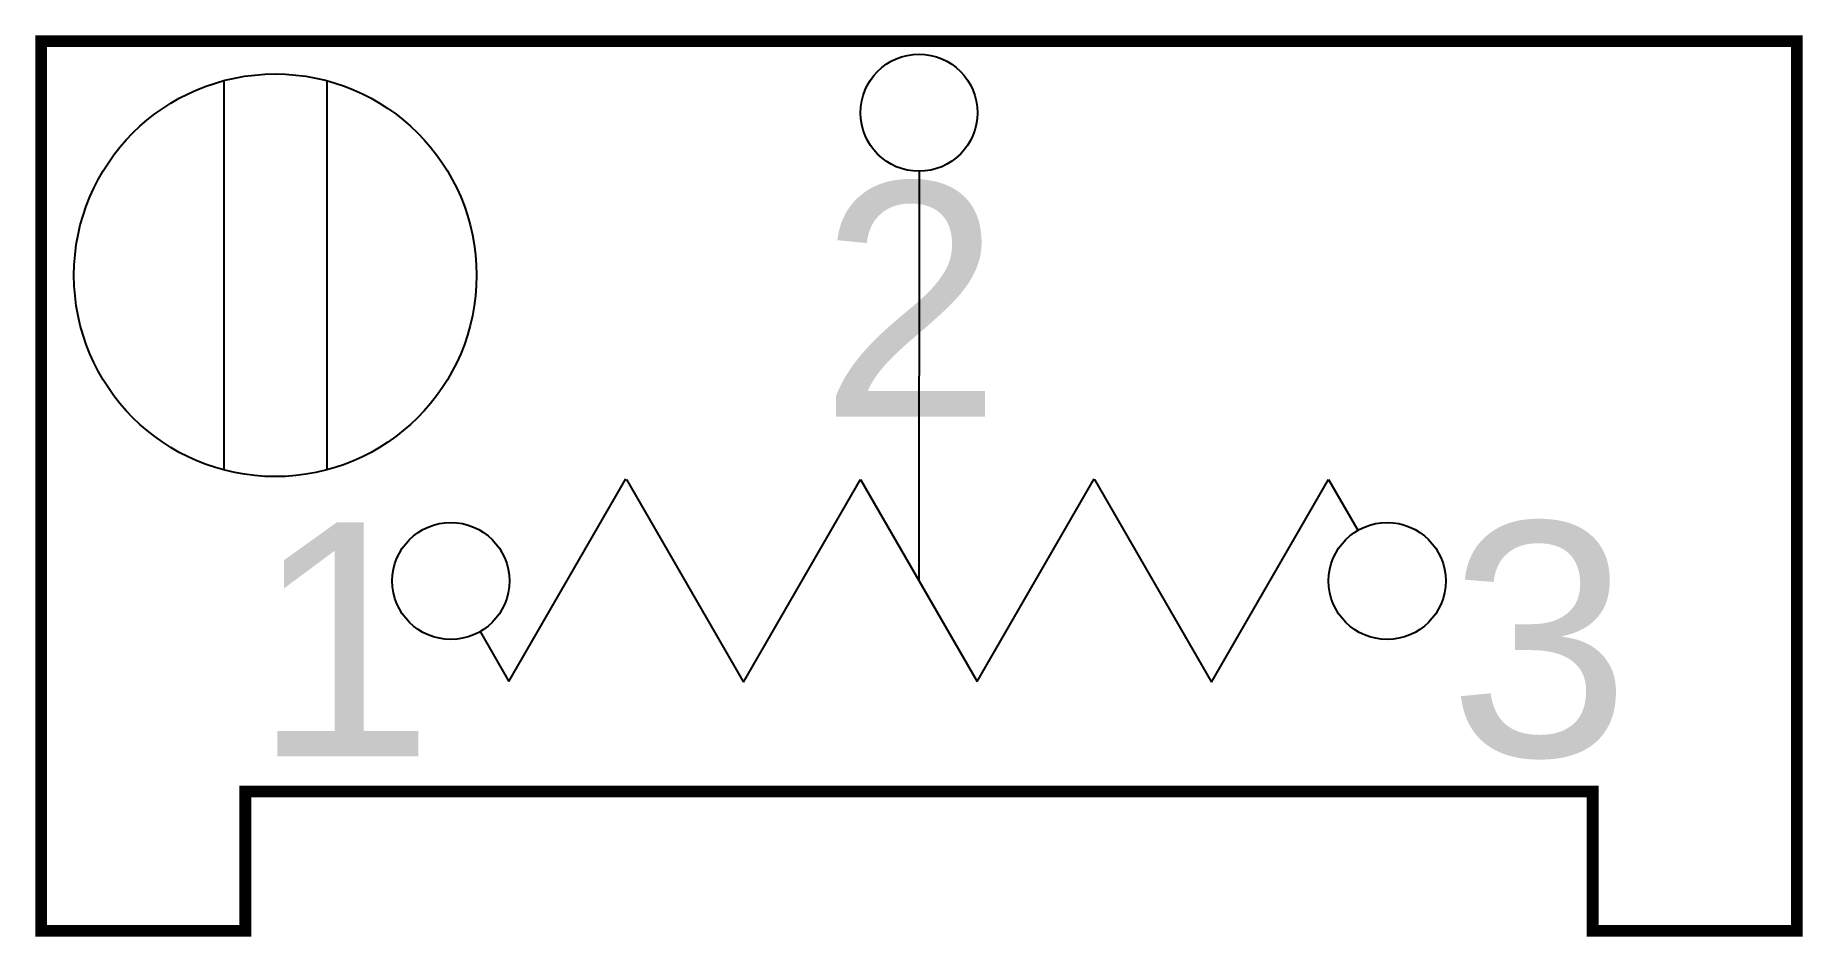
# Model space of a CAD drawing. Header units: inches. Extents: x -0.089 to 0.289, y -0.096 to 0.096.
import ezdxf
from ezdxf.enums import TextEntityAlignment as Align

# ---------------------------------------------------------------- set-up
doc = ezdxf.new("R2010")
doc.units = ezdxf.units.IN
doc.header["$MEASUREMENT"] = 0
doc.styles.get("Standard").update_dxf_attribs({"font": 'arial.ttf'})

msp = doc.modelspace()

# ---------------------------------------------------------------- wipeouts: each hides what was drawn before it
msp.add_wipeout([(-0.0875, -0.095), (-0.0875, 0.095), (0.2875, 0.095), (0.2875, -0.095), (0.2439, -0.095), (0.2439, -0.06528), (-0.0439, -0.06528), (-0.0439, -0.095)])

# ---------------------------------------------------------------- next in the draw order: linework, layer by layer
for p, q in [((-0.0485, 0.08657), (-0.0485, 0.00343)), ((-0.0265, 0.08657), (-0.0265, 0.00343)), ((0.1, 0.06722), (0.09995, -0.0202)), ((0.01241, -0.04176), (0.03741, 0.00154)), ((0.0375, 0.00137), (0.0625, -0.04193)), ((0.0625, -0.04193), (0.0875, 0.00137)), ((0.0875, 0.00137), (0.11241, -0.04176)), ((0.11241, -0.04176), (0.13741, 0.00154)), ((0.1375, 0.00137), (0.1625, -0.04193)), ((0.1625, -0.04193), (0.1875, 0.00137)), ((0.1875, 0.00137), (0.19375, -0.00945)), ((0.00625, -0.0311), (0.01241, -0.04176))]:
    msp.add_line(p, q)
at = {"const_width": 0.0025}
msp.add_lwpolyline([(-0.0875, -0.095), (-0.0875, 0.095), (0.2875, 0.095), (0.2875, -0.095), (0.2439, -0.095), (0.2439, -0.06528), (-0.0439, -0.06528), (-0.0439, -0.095)], close=True, dxfattribs=at)
for centre, radius in [((0.1, 0.07972), 0.0125), ((-0.0375, 0.045), 0.043), ((0, -0.02028), 0.0125), ((0.2, -0.02028), 0.0125)]:
    msp.add_circle(centre, radius)

# ---------------------------------------------------------------- next in the draw order: texts
at = {"color": 253}
for s, p in [('2', (0.09821, 0.03984)), ('3', (0.23252, -0.03273)), ('1', (-0.02296, -0.03273))]:
    msp.add_text(s, height=0.05, dxfattribs=at).set_placement(p, align=Align.MIDDLE_CENTER)

doc.saveas('drawing.dxf')
